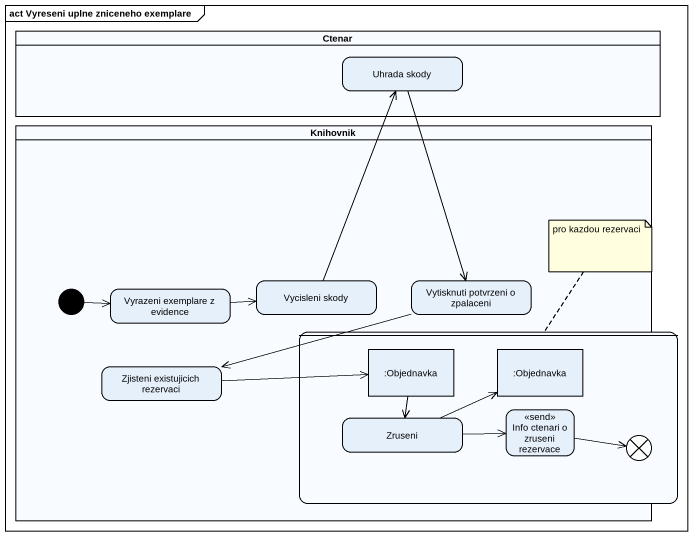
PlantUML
@startuml
mainframe act Vyreseni uplne zniceneho exemplare
hide empty description
state Ctenar <<partition>> {
  state "Uhrada skody" as Uhrada_skody
}
state Knihovnik <<partition>> {
  state "Vyrazeni exemplare z evidence" as Vyrazeni_exemplare_z
  state "Vycisleni skody" as Vycisleni_skody
  state "Vytisknuti potvrzeni o zpalaceni" as Vytisknuti_potvrzeni_o
  state "Zjisteni existujicich rezervaci" as Zjisteni_existujicich
  [*] -right-> Vyrazeni_exemplare_z
}
state " " as state1 {
  state ":Objednavka" as Objednavka <<object>>
  state ":Objednavka" as Objednavka_2 <<object>>
  state Zruseni
  state "Info ctenari o zruseni rezervace" as Info_ctenari_o_zruseni <<send>>
  state flowfinal1 <<end>>
}
Uhrada_skody --> Vytisknuti_potvrzeni_o
Vyrazeni_exemplare_z -right-> Vycisleni_skody
Vycisleni_skody -up-> Uhrada_skody
Vytisknuti_potvrzeni_o -left-> Zjisteni_existujicich
Objednavka --> Zruseni
Zjisteni_existujicich -right-> Objednavka
Zruseni -right-> Objednavka_2
Zruseni -right-> Info_ctenari_o_zruseni
Info_ctenari_o_zruseni -right-> flowfinal1
note top of state1 : pro kazdou rezervaci
@enduml
